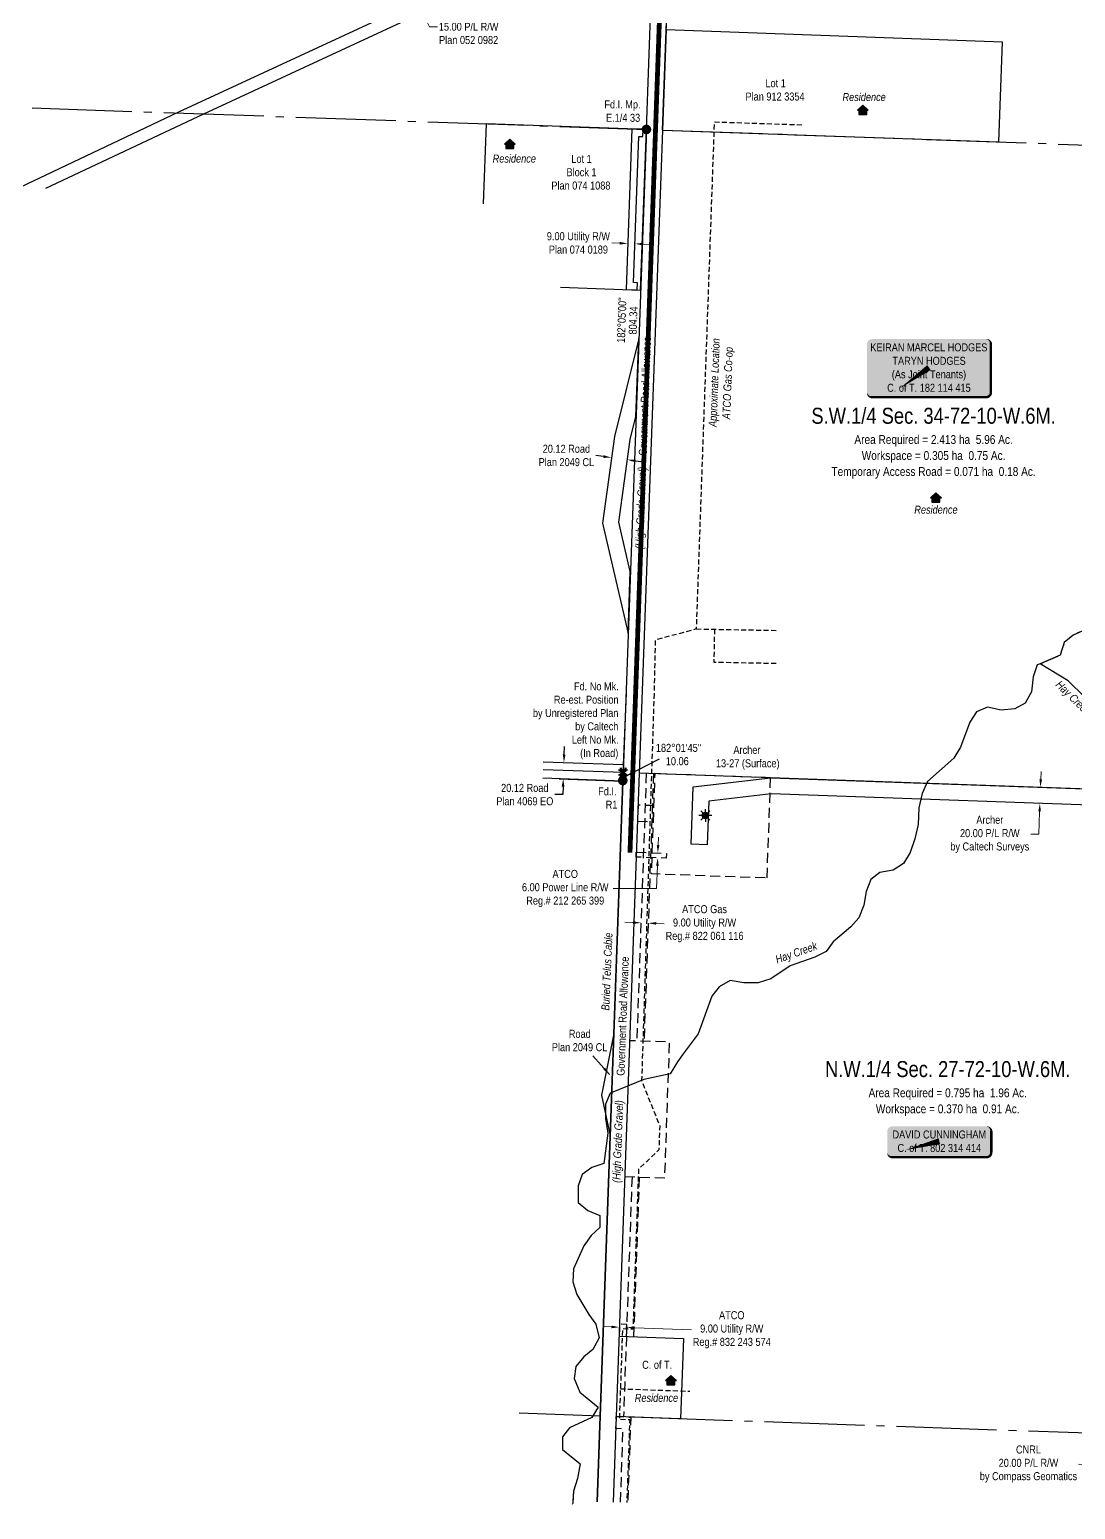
# Model space of a CAD drawing. Extents: x 338216 to 346362, y 6125251 to 6136161.
# Drawn here: x 342868 to 344175, y 6126944 to 6128793 of the extents above; entities that cross this region are included whole.
import ezdxf
from ezdxf.enums import TextEntityAlignment as Align

# ---------------------------------------------------------------- set-up
doc = ezdxf.new("R2010")
doc.units = 0
doc.header["$LTSCALE"] = 5
doc.header["$PDSIZE"] = 0.5
for name, pattern in [('foc-ACCESSROAD', [3.75, 2.5, -1.25]), ('foc-FLOWLINE', [3.75, 2.5, -1.25]), ('foc-QUARTERLINE', [33, 25, -3, 2, -3]), ('foc-TOPO-ephemeral', [6.25, 3.125, -0.625, 0.625, -0.625, 0.625, -0.625]), ('UG_PIPE', [1.875, 1.25, -0.625])]:
    doc.linetypes.add(name, pattern=pattern)
doc.layers.get('Defpoints').update_dxf_attribs({"color": 9})
for name, color, linetype in [('AS-OWNER', 7, 'Continuous'), ('AS-PIPE-UG', 44, 'UG_PIPE'), ('AS-PIPE-UG-T', 44, 'Continuous'), ('AS-POWER', 104, 'foc-POWER'), ('AS-RESIDENCE', 14, 'Continuous'), ('AS-ROADS', 254, 'Continuous'), ('AS-TELUS', 224, 'foc-TEL'), ('C-SYMBOL', 7, 'Continuous'), ('F-AR', 190, 'foc-ACCESSROAD'), ('F-EZE', 190, 'foc-FLOWLINE'), ('F-RW', 190, 'Continuous'), ('F-WS', 190, 'foc-ACCESSROAD'), ('F-WS-S', 190, 'Continuous'), ('L-AREAREQUIRED', 7, 'Continuous'), ('L-AREAWORK', 5, 'Continuous'), ('L-BD', 7, 'Continuous'), ('L-MON', 1, 'Continuous'), ('L-QSEC', 8, 'foc-QUARTERLINE'), ('L-ROAD-T', 7, 'Continuous'), ('L-SEC', 7, 'Continuous'), ('L-TITLEDB', 4, 'Continuous'), ('L-TITLEDB-T', 4, 'Continuous'), ('L-TITLEDB-TXT', 4, 'Continuous'), ('T-CREEK', 160, 'Continuous'), ('T-DRAW', 143, 'foc-TOPO-ephemeral'), ('T-WATER-T', 170, 'Continuous')]:
    doc.layers.add(name, color=color, linetype=linetype)
for name, color, linetype, lineweight in [('C-RW-T', 13, 'Continuous', 9), ('F-EZE-T', 190, 'Continuous', 9), ('F-RW-T', 190, 'Continuous', 9), ('T-TEXT', 48, 'Continuous', 18)]:
    doc.layers.add(name, color=color, linetype=linetype, lineweight=lineweight)
doc.styles.add('100L', font='ARIALN.TTF', dxfattribs={"height": 11})
doc.styles.add('175L', font='ARIALN.TTF', dxfattribs={"height": 20})
doc.styles.add('80', font='ARIALN.TTF', dxfattribs={"height": 10})
doc.styles.add('80CG', font='ARIALN.TTF', dxfattribs={"height": 10})
doc.styles.add('80L', font='ARIALN.TTF', dxfattribs={"height": 10})
doc.styles.add('80LS', font='ARIALNI.TTF', dxfattribs={"height": 10})
doc.styles.add('foc-LtypeFont', font='ARIALN.TTF', dxfattribs={"height": 7.35})
doc.linetypes.add('foc-POWER', pattern='A,6,-1,["P",foc-LtypeFont,S=0.2,R=0,X=-0.625,Y=-0.75],-1.24,4', length=12.24)
doc.linetypes.add('foc-TEL', pattern='A,2,-1,["T",foc-LtypeFont,S=0.2,R=0,X=-0.425,Y=-0.75],-1.24,8', length=12.24)
doc.linetypes.add('foc-TEL-NOLINE', pattern='A,0,-2,["T",foc-LtypeFont,S=0.2,R=0,X=-0.425,Y=-0.75],-10.24', length=12.24)
doc.linetypes.add('foc-TOPO-flowdirection-NOLINE', pattern='A,0,[">",foc-LtypeFont,S=0.3,R=0,X=0,Y=-0.945],-20,[">",foc-LtypeFont,S=0.3,R=0,X=0,Y=-0.945],0', length=20)
doc.dimstyles.new('Compass 5 000', dxfattribs={"dimscale": 5, "dimtxt": 9, "dimasz": 2, "dimexe": 0.2, "dimexo": 0.0625, "dimgap": 0.5, "dimtad": 0, "dimtih": 1, "dimtoh": 1, "dimzin": 0, "dimdsep": 46, "dimtxsty": '80CG', "dimcen": 0.1, "dimse1": 1, "dimse2": 1, "dimclrd": 256, "dimclrt": 256, "dimaunit": 1, "dimadec": 4, "dimazin": 0, "dimtfac": 0.06, "dimtofl": 0, "dimtmove": 0, "dimatfit": 1, "dimfxl": 0.2, "dimtolj": 1, "dimtzin": 0, "dimlwd": -1, "dimarcsym": 0})

# ---------------------------------------------------------------- blocks, each defined once
blk = doc.blocks.new('fdia')
at = {"color": 255, "const_width": 1}
blk.add_lwpolyline([(-0.5, 0, 1), (0.5, 0, 1)], format="xyb", close=True, dxfattribs=at)
blk = doc.blocks.new('Fdiaa')
blk.add_blockref('fdia', (0, 0))
blk = doc.blocks.new('fdib')
at = {"color": 1, "const_width": 1.6}
blk.add_lwpolyline([(-0.4, 0, 1), (0.4, 0, 1)], format="xyb", close=True, dxfattribs=at)
at = {"color": 1}
blk.add_circle((0, 0), 0.8, dxfattribs=at)
blk = doc.blocks.new('Fdibb')
blk.add_blockref('fdib', (0, 0))
blk = doc.blocks.new('fdicc')
for name in ['Fdibb', 'Fdiaa']:
    blk.add_blockref(name, (0, 0))
blk = doc.blocks.new('FDI')
blk.add_blockref('fdicc', (0, 0))
blk = doc.blocks.new('*D70')
at = {"layer": 'Defpoints', "color": 0, "transparency": 16777216}
for p in [(343369.7, 6128836.4), (343358.8, 6128814.8), (343376, 6128822.8)]:
    blk.add_point(p, dxfattribs=at)
at = {"layer": 'F-RW-T', "transparency": 16777216}
for p, q in [((343348.2, 6128837.5), (343344, 6128846.5)), ((343363, 6128805.7), (343367.2, 6128796.7)), ((343367.2, 6128796.7), (343377.2, 6128796.7))]:
    blk.add_line(p, q, dxfattribs=at)
for points in [[(343349.7, 6128838.2), (343346.7, 6128836.8), (343352.4, 6128828.4)], [(343364.5, 6128806.4), (343361.5, 6128805), (343358.8, 6128814.8)]]:
    blk.add_solid(points, dxfattribs=at)
at = {"layer": 'F-RW-T', "transparency": 16777216, "insert": (343416.3, 6128796.7), "char_height": 10, "attachment_point": 5, "style": '80CG'}
blk.add_mtext('\\A1;Archer\\P15.00 P/L R/W\\PPlan 052 0982', dxfattribs=at)
blk = doc.blocks.new('TEMP')
h = blk.add_hatch(color=255)
h.dxf.hatch_style = 1
h.paths.add_polyline_path([(0, 0.25), (-0.67, 1.15), (-0.67, 0.67), (-1.15, 0.67), (-0.25, 0), (-1.15, -0.67), (-0.67, -0.67), (-0.67, -1.15), (0, -0.25), (0.67, -1.15), (0.67, -0.67), (1.15, -0.67), (0.25, 0), (1.15, 0.67), (0.67, 0.67), (0.67, 1.15)])
h.paths.add_polyline_path([(0.57, 0.85), (0.57, 0.57), (0.85, 0.57), (0.08, 0), (0.85, -0.57), (0.57, -0.57), (0.57, -0.85), (0, -0.08), (-0.57, -0.85), (-0.57, -0.57), (-0.85, -0.57), (-0.08, 0), (-0.85, 0.57), (-0.57, 0.57), (-0.57, 0.85), (0, 0.08)], flags=16)
h = blk.add_hatch(color=1)
h.dxf.hatch_style = 1
h.paths.add_polyline_path([(0, 0.08), (-0.57, 0.85), (-0.57, 0.57), (-0.85, 0.57), (-0.08, 0), (-0.85, -0.57), (-0.57, -0.57), (-0.57, -0.85), (0, -0.08), (0.57, -0.85), (0.57, -0.57), (0.85, -0.57), (0.08, 0), (0.85, 0.57), (0.57, 0.57), (0.57, 0.85)])
at = {"color": 1}
for p, q in [((-0.08, 0), (0.08, 0)), ((0, 0.08), (0, -0.08))]:
    blk.add_line(p, q, dxfattribs=at)
at = {"color": 255, "flags": 128}
blk.add_lwpolyline([(-0.25, 0), (-1.15, 0.67), (-0.67, 0.67), (-0.67, 1.15), (0, 0.25), (0.67, 1.15), (0.67, 0.67), (1.15, 0.67), (0.25, 0), (1.15, -0.67), (0.67, -0.67), (0.67, -1.15), (0, -0.25), (-0.67, -1.15), (-0.67, -0.67), (-1.15, -0.67)], close=True, dxfattribs=at)
at = {"color": 1, "flags": 128}
blk.add_lwpolyline([(-0.08, 0), (-0.85, 0.57), (-0.57, 0.57), (-0.57, 0.85), (0, 0.08), (0.57, 0.85), (0.57, 0.57), (0.85, 0.57), (0.08, 0), (0.85, -0.57), (0.57, -0.57), (0.57, -0.85), (0, -0.08), (-0.57, -0.85), (-0.57, -0.57), (-0.85, -0.57)], close=True, dxfattribs=at)
blk = doc.blocks.new('*D125')
at = {"layer": 'Defpoints', "color": 0, "transparency": 16777216}
for p in [(343562.6, 6127876.2), (343534.6, 6127857.1), (343561.9, 6127856.1)]:
    blk.add_point(p, dxfattribs=at)
at = {"layer": 'L-TITLEDB-T', "transparency": 16777216}
for p, q in [((343535.7, 6127887.2), (343536.1, 6127897.2)), ((343533.9, 6127837.1), (343523.9, 6127837.1)), ((343534.3, 6127847.1), (343533.9, 6127837.1))]:
    blk.add_line(p, q, dxfattribs=at)
for points in [[(343534, 6127887.3), (343537.4, 6127887.1), (343535.4, 6127877.2)], [(343532.6, 6127847.2), (343536, 6127847), (343534.6, 6127857.1)]]:
    blk.add_solid(points, dxfattribs=at)
at = {"layer": 'L-TITLEDB-T', "transparency": 16777216, "insert": (343486.5, 6127837.1), "char_height": 10, "attachment_point": 5, "style": '80CG'}
blk.add_mtext('\\A1;20.12 Road\\PPlan 4069 EO', dxfattribs=at)
blk = doc.blocks.new('*D144')
at = {"layer": 'Defpoints', "color": 0, "transparency": 16777216}
for p in [(343614.8, 6128255.5), (343592.9, 6128243.4), (343612.8, 6128240.7)]:
    blk.add_point(p, dxfattribs=at)
at = {"layer": 'L-TITLEDB-T', "transparency": 16777216}
for p, q in [((343585, 6128259.5), (343575.1, 6128260.9)), ((343624.7, 6128254.1), (343634.7, 6128252.8))]:
    blk.add_line(p, q, dxfattribs=at)
for points in [[(343585.2, 6128261.2), (343584.8, 6128257.9), (343594.9, 6128258.2)], [(343625, 6128255.8), (343624.5, 6128252.5), (343614.8, 6128255.5)]]:
    blk.add_solid(points, dxfattribs=at)
at = {"layer": 'L-TITLEDB-T', "transparency": 16777216, "insert": (343538.5, 6128260.9), "char_height": 10, "attachment_point": 5, "style": '80CG'}
blk.add_mtext('\\A1;20.12 Road\\PPlan 2049 CL', dxfattribs=at)
blk = doc.blocks.new('*U146')
h = blk.add_hatch(color=59)
edge = h.paths.add_edge_path()
edge.add_line((-71.5, -37), (71.5, -37))
edge.add_arc((71.5, -31), 6, 270, 360)
edge.add_line((77.5, -31), (77.5, 29.5))
edge.add_arc((71.5, 29.5), 6, 0, 90)
edge.add_line((71.5, 35.5), (-71.5, 35.5))
edge.add_arc((-71.5, 29.5), 6, 90, 180)
edge.add_line((-77.5, 29.5), (-77.5, -31))
edge.add_arc((-71.5, -31), 6, 180, 270)
at = {"color": 1, "flags": 128}
blk.add_lwpolyline([(-71.5, -37, 3, 3, 0), (71.5, -37, 3, 3, 0.414214), (77.5, -31, 3, 3, 0), (77.5, 29.5, 3, 0, 0.414214), (71.5, 35.5, 0, 0, 0), (-71.5, 35.5, 0, 0, 0.414214), (-77.5, 29.5, 0, 0, 0), (-77.5, -31, 0, 3, 0.414214)], format="xyseb", close=True, dxfattribs=at)
blk.add_lwpolyline([(-36.9, -26.4, 0, 7.5, 0), (0, 0, 0, 0, 0)], format="xyseb", dxfattribs=at)
at = {"color": 1, "style": '80'}
blk.add_attdef('ENTER_TEXT_001', (-36, -5), '', height=10, dxfattribs=at)
blk = doc.blocks.new('GAS')
h = blk.add_hatch(color=255)
h.dxf.hatch_style = 1
edge = h.paths.add_edge_path()
edge.add_arc((0, 0), 0.9, 0, 360)
for p, q in [((-0.81, 0), (-1.62, 0)), ((-0.57, 0.57), (-1.14, 1.14)), ((0, 0.81), (0, 1.62)), ((0.57, 0.57), (1.14, 1.14)), ((1.62, 0), (0.81, 0)), ((-0.57, -0.57), (-1.14, -1.14)), ((0, -0.81), (0, -1.62)), ((1.14, -1.14), (0.57, -0.57))]:
    blk.add_line(p, q)
blk.add_circle((0, 0), 0.8)
blk = doc.blocks.new('*D153')
at = {"layer": 'Defpoints', "color": 0, "transparency": 16777216}
for p in [(343615.1, 6128523.5), (343624, 6128523.2), (343624.1, 6128525.4)]:
    blk.add_point(p, dxfattribs=at)
at = {"layer": 'F-RW-T', "transparency": 16777216}
for p, q in [((343605.1, 6128526.1), (343595.1, 6128526.5)), ((343634.1, 6128525.1), (343644.1, 6128524.7))]:
    blk.add_line(p, q, dxfattribs=at)
for points in [[(343605.2, 6128527.8), (343605.1, 6128524.5), (343615.1, 6128525.8)], [(343634.2, 6128526.7), (343634.1, 6128523.4), (343624.1, 6128525.4)]]:
    blk.add_solid(points, dxfattribs=at)
at = {"layer": 'F-RW-T', "transparency": 16777216, "insert": (343553.5, 6128526.5), "char_height": 10, "attachment_point": 5, "style": '80CG'}
blk.add_mtext('\\A1;9.00 Utility R/W\\PPlan 074 0189', dxfattribs=at)
blk = doc.blocks.new('res_occ')
for points in [[(0.1, 0.89), (-1.26, -0.37), (1.46, -0.37)], [(-0.9, -1.43), (1.1, -1.43), (1.1, -0.37), (-0.9, -0.37)]]:
    blk.add_hatch(color=14).paths.add_polyline_path(points)
at = {"color": 14}
for points in [[(0.1, 0.89), (-1.26, -0.37), (1.46, -0.37)], [(-0.9, -1.43), (1.1, -1.43), (1.1, -0.37), (-0.9, -0.37)]]:
    blk.add_lwpolyline(points, close=True, dxfattribs=at)
blk = doc.blocks.new('*U259')
h = blk.add_hatch(color=59)
edge = h.paths.add_edge_path()
edge.add_line((-59, -20), (59, -20))
edge.add_arc((59, -14), 6, 270, 360)
edge.add_line((65, -14), (65, 12.5))
edge.add_arc((59, 12.5), 6, 0, 90)
edge.add_line((59, 18.5), (-59, 18.5))
edge.add_arc((-59, 12.5), 6, 90, 180)
edge.add_line((-65, 12.5), (-65, -14))
edge.add_arc((-59, -14), 6, 180, 270)
at = {"color": 1, "flags": 128}
blk.add_lwpolyline([(-59, -20, 3, 3, 0), (59, -20, 3, 3, 0.414214), (65, -14, 3, 3, 0), (65, 12.5, 3, 0, 0.414214), (59, 18.5, 0, 0, 0), (-59, 18.5, 0, 0, 0.414214), (-65, 12.5, 0, 0, 0), (-65, -14, 0, 3, 0.414214)], format="xyseb", close=True, dxfattribs=at)
blk.add_lwpolyline([(-42.7, -11.1, 0, 7.5, 0), (0, 0, 0, 0, 0)], format="xyseb", dxfattribs=at)
at = {"color": 1, "style": '80'}
blk.add_attdef('ENTER_TEXT_001', (-36, -5), '', height=10, dxfattribs=at)
blk = doc.blocks.new('*D260')
at = {"layer": 'Defpoints', "color": 0, "transparency": 16777216}
for p in [(343635.4, 6127779.4), (343644.4, 6127779.1), (343640.7, 6127676.5)]:
    blk.add_point(p, dxfattribs=at)
at = {"layer": 'F-EZE-T', "transparency": 16777216}
for p, q in [((343621.7, 6127677.2), (343611.7, 6127677.6)), ((343650.7, 6127676.2), (343660.7, 6127675.8))]:
    blk.add_line(p, q, dxfattribs=at)
for points in [[(343621.8, 6127678.9), (343621.7, 6127675.5), (343631.7, 6127676.9)], [(343650.8, 6127677.8), (343650.6, 6127674.5), (343640.7, 6127676.5)]]:
    blk.add_solid(points, dxfattribs=at)
at = {"layer": 'F-EZE-T', "transparency": 16777216, "insert": (343711.2, 6127675.8), "char_height": 10, "attachment_point": 5, "style": '80CG'}
blk.add_mtext('\\A1;ATCO Gas\\P9.00 Utility R/W\\PReg.# 822 061 116', dxfattribs=at)
blk = doc.blocks.new('*D261')
at = {"layer": 'Defpoints', "color": 0, "transparency": 16777216}
for p in [(343613.9, 6127171.3), (343600.8, 6127056.4), (343609.8, 6127056.1)]:
    blk.add_point(p, dxfattribs=at)
at = {"layer": 'F-EZE-T', "transparency": 16777216}
for p, q in [((343594.9, 6127171.9), (343584.9, 6127172.3)), ((343623.9, 6127170.9), (343694.7, 6127168.4))]:
    blk.add_line(p, q, dxfattribs=at)
for points in [[(343594.9, 6127173.6), (343594.8, 6127170.3), (343604.9, 6127171.6)], [(343623.9, 6127172.6), (343623.8, 6127169.3), (343613.9, 6127171.3)]]:
    blk.add_solid(points, dxfattribs=at)
at = {"layer": 'F-EZE-T', "transparency": 16777216, "insert": (343745.2, 6127168.4), "char_height": 10, "attachment_point": 5, "style": '80CG'}
blk.add_mtext('\\A1;ATCO\\P9.00 Utility R/W\\PReg.# 832 243 574', dxfattribs=at)
blk = doc.blocks.new('*D262')
at = {"layer": 'C-RW-T', "transparency": 16777216}
for p, q in [((344188.7, 6127000.1), (344178.7, 6127000.6)), ((344228.6, 6126998.4), (344238.6, 6126998))]:
    blk.add_line(p, q, dxfattribs=at)
for points in [[(344188.7, 6127001.8), (344188.6, 6126998.5), (344198.7, 6126999.7)], [(344228.7, 6127000.1), (344228.6, 6126996.8), (344218.6, 6126998.9)]]:
    blk.add_solid(points, dxfattribs=at)
at = {"layer": 'Defpoints', "color": 0, "transparency": 16777216}
for p in [(344199.1, 6127011.3), (344218.6, 6126998.9), (344219.1, 6127010.5)]:
    blk.add_point(p, dxfattribs=at)
at = {"layer": 'C-RW-T', "transparency": 16777216, "insert": (344116, 6127000.6), "char_height": 10, "attachment_point": 5, "style": '80CG'}
blk.add_mtext('\\A1;CNRL\\P20.00 P/L R/W\\Pby Compass Geomatics', dxfattribs=at)
blk = doc.blocks.new('*D271')
at = {"layer": 'Defpoints', "color": 0, "transparency": 16777216}
for p in [(344085.2, 6127847.8), (344131, 6127846.2), (344084.5, 6127827.9)]:
    blk.add_point(p, dxfattribs=at)
at = {"layer": 'F-RW-T', "transparency": 16777216}
for p, q in [((344131.4, 6127856.2), (344131.7, 6127866.2)), ((344130, 6127816.2), (344128.9, 6127787.5)), ((344128.9, 6127787.5), (344118.9, 6127787.5))]:
    blk.add_line(p, q, dxfattribs=at)
for points in [[(344129.7, 6127856.3), (344133, 6127856.1), (344131, 6127846.2)], [(344128.3, 6127816.3), (344131.6, 6127816.2), (344130.3, 6127826.2)]]:
    blk.add_solid(points, dxfattribs=at)
at = {"layer": 'F-RW-T', "transparency": 16777216, "insert": (344067.7, 6127787.5), "char_height": 10, "attachment_point": 5, "style": '80CG'}
blk.add_mtext('\\A1;Archer\\P20.00 P/L R/W\\Pby Caltech Surveys', dxfattribs=at)

msp = doc.modelspace()

# ---------------------------------------------------------------- linework, layer by layer
at = {"layer": 'AS-PIPE-UG'}
msp.add_line((343605.982, 6127094.639), (343692.692, 6127091.521), dxfattribs=at)
at = {"layer": 'AS-PIPE-UG', "flags": 128}
for points in [[(343832.838, 6128673.736), (343723.281, 6128677.411), (343700.701, 6128044.128), (343649.611, 6128030.142), (343648.064, 6127963.203)], [(343700.701, 6128044.128), (343802.068, 6128042.298)], [(343723.51, 6128043.716), (343722.87, 6128002.721), (343801.422, 6128001.216)]]:
    msp.add_lwpolyline(points, dxfattribs=at)
at = {"layer": 'AS-POWER', "flags": 128}
msp.add_lwpolyline([(343658.636, 6128667.593), (343688.273, 6129472.644)], dxfattribs=at)
at = {"layer": 'AS-ROADS', "flags": 128}
msp.add_lwpolyline([(343617.97, 6127764.62, 5.999, 5.999, 0), (343672.742, 6129313.585, 5.999, 5.999, 0), (343679.418, 6129482.814, 0, 0, 0)], format="xyseb", dxfattribs=at)
at = {"layer": 'F-AR', "flags": 128}
msp.add_lwpolyline([(343627.438, 6127804.034), (343646.796, 6127803.349), (343647.504, 6127823.332), (343628.093, 6127824.019)], close=True, dxfattribs=at)
at = {"layer": 'F-EZE'}
msp.add_line((343613.464, 6127159.982), (343609.903, 6127059.489), dxfattribs=at)
at = {"layer": 'F-EZE', "flags": 128}
for points in [[(343638.364, 6127863.807), (343626.472, 6127529.213)], [(343647.356, 6127863.487), (343635.464, 6127528.893)], [(343611.542, 6127359.825), (343661.498, 6127358.056), (343667.513, 6127527.824), (343617.493, 6127529.596)], [(343620.521, 6127359.442), (343613.412, 6127159.984)], [(343629.513, 6127359.121), (343622.404, 6127159.665)], [(343606.136, 6126952.802), (343609.383, 6127044.478), (343600.391, 6127044.796), (343600.914, 6127059.815), (343618.907, 6127059.153), (343615.131, 6126952.573)], [(343609.83, 6127059.491), (343609.83, 6127059.491)], [(343618.822, 6127059.172), (343618.822, 6127059.17)]]:
    msp.add_lwpolyline(points, dxfattribs=at)
for points in [[(343625.899, 6127765.06), (343663.467, 6127763.729), (343663.254, 6127757.734), (343625.686, 6127759.065)], [(343604.452, 6127160.307), (343613.464, 6127159.989), (343613.995, 6127174.977), (343604.98, 6127175.294)]]:
    msp.add_lwpolyline(points, close=True, dxfattribs=at)
at = {"layer": 'F-EZE-T'}
for p, q in [((343653.127, 6127774.1), (343653.481, 6127784.091)), ((343652.207, 6127748.122), (343651.205, 6127719.848)), ((343651.205, 6127719.848), (343596.806, 6127719.848))]:
    msp.add_line(p, q, dxfattribs=at)
for points in [[(343651.462, 6127774.159), (343654.793, 6127774.041), (343652.773, 6127764.108)], [(343650.542, 6127748.181), (343653.872, 6127748.063), (343652.561, 6127758.113)]]:
    msp.add_solid(points, dxfattribs=at)
at = {"layer": 'F-RW', "flags": 128}
msp.add_lwpolyline([(342887.942, 6128594.827), (343085.303, 6128687.875), (343605.68, 6128929.429), (343648.092, 6128927.874), (343648.643, 6128942.858), (343602.638, 6128944.544), (343053.892, 6128689.824), (342855.219, 6128595.983)], dxfattribs=at)
for points in [[(343625.708, 6128568.736), (343629.027, 6128659.664), (343634.03, 6128659.488), (343634.346, 6128668.48), (343620.362, 6128668.972), (343613.038, 6128468.254), (343627.02, 6128467.744), (343627.348, 6128476.733), (343622.355, 6128476.916)], [(343694.408, 6127775.286), (343697.059, 6127847.012), (343793.797, 6127858.164), (344294.063, 6127840.437), (344414.734, 6127739.181), (344413.324, 6127699.115), (344400.143, 6127324.548), (344292.581, 6127224.325), (344286.185, 6127042.932), (344285.188, 6127014.667), (344306.781, 6127005.93), (344299.281, 6126987.394), (344264.712, 6127001.382), (344266.202, 6127043.637), (344272.89, 6127233.307), (344380.451, 6127333.53), (344393.341, 6127699.818), (344394.408, 6127730.135), (344286.48, 6127820.698), (343794.593, 6127838.128), (343716.407, 6127829.114), (343714.39, 6127774.548)]]:
    msp.add_lwpolyline(points, close=True, dxfattribs=at)
at = {"layer": 'F-WS', "flags": 128}
msp.add_lwpolyline([(343789.372, 6127733.267), (343793.797, 6127858.161), (343648.92, 6127863.298), (343646.796, 6127803.349), (343644.495, 6127738.403)], close=True, dxfattribs=at)
at = {"layer": 'L-QSEC'}
for p, q in [((342870.597, 6128695.342), (343638.537, 6128668.333)), ((343580.811, 6127060.52), (343479.585, 6127064.087)), ((344405.842, 6127031.448), (343600.911, 6127059.811))]:
    msp.add_line(p, q, dxfattribs=at)
at = {"layer": 'L-QSEC', "flags": 128}
msp.add_lwpolyline([(343658.637, 6128667.622), (344463.057, 6128639.186)], dxfattribs=at)
at = {"layer": 'L-SEC'}
for p, q in [((343638.537, 6128668.333), (343668.174, 6129473.384)), ((343658.636, 6128667.593), (343688.273, 6129472.644)), ((343638.537, 6128668.333), (343609.304, 6127864.701)), ((343658.636, 6128667.602), (343629.404, 6127863.989)), ((343634.907, 6128568.421), (343638.537, 6128668.333)), ((343609.304, 6127864.701), (343509.297, 6127868.245)), ((343609.304, 6127864.701), (343580.811, 6127060.52)), ((343629.404, 6127863.989), (343600.911, 6127059.808)), ((344434.126, 6127835.474), (343629.404, 6127863.989)), ((343580.811, 6127060.52), (343577.02, 6126953.545)), ((343600.911, 6127059.808), (343597.128, 6126953.032))]:
    msp.add_line(p, q, dxfattribs=at)
at = {"layer": 'L-TITLEDB', "flags": 128}
for points in [[(344078.995, 6128652.762), (344083.535, 6128777.385), (343663.243, 6128792.73), (343658.637, 6128667.622)], [(343618.379, 6128115.915), (343604.222, 6128177.468), (343618.306, 6128280.996), (343625.45, 6128309.682), (343629.008, 6128407.197), (343598.529, 6128284.713), (343583.804, 6128176.537), (343615.555, 6128038.526)]]:
    msp.add_lwpolyline(points, close=True, dxfattribs=at)
for points in [[(343531.3, 6128471.237), (343631.212, 6128467.591), (343638.537, 6128668.333), (343438.315, 6128675.375), (343434.67, 6128575.499)], [(343508.936, 6127858.01), (343608.851, 6127854.48)], [(343597.755, 6127538.742), (343582.341, 6127461.748), (343593.226, 6127410.917)], [(343604.466, 6127160.302), (343684.862, 6127157.449), (343681.305, 6127056.956), (343600.911, 6127059.808)]]:
    msp.add_lwpolyline(points, dxfattribs=at)
at = {"layer": 'T-CREEK', "linetype": 'foc-TOPO-flowdirection-NOLINE', "flags": 128}
msp.add_lwpolyline([(345233.446, 6127708.746), (345196.491, 6127711.742), (345075.638, 6127711.74), (345060.656, 6127709.743), (345040.68, 6127717.733), (345029.694, 6127726.722), (345013.132, 6127749.517), (345004.332, 6127756.585), (344988.243, 6127767.89), (344976.352, 6127774.078), (344958.221, 6127782.522), (344945.303, 6127784.946), (344926.689, 6127790.922), (344920.221, 6127792.312), (344894.515, 6127792.23), (344855.2, 6127787.828), (344834.219, 6127790.421), (344785.717, 6127798.274), (344764.018, 6127808.618), (344745.041, 6127810.616), (344711.082, 6127805.62), (344687.112, 6127787.643), (344680.12, 6127774.658), (344668.135, 6127766.668), (344653.153, 6127761.674), (344649.158, 6127745.693), (344639.17, 6127734.707), (344598.22, 6127736.704), (344579.243, 6127739.7), (344564.262, 6127745.693), (344533.299, 6127753.682), (344521.314, 6127745.692), (344504.335, 6127749.687), (344494.347, 6127760.674), (344479.365, 6127766.665), (344449.402, 6127757.676), (344437.416, 6127766.665), (344409.451, 6127780.647), (344402.63, 6127784.612), (344401.257, 6127791.624), (344395.607, 6127795.263), (344389.909, 6127803.309), (344392.038, 6127809.801), (344396.079, 6127818.496), (344395.603, 6127825.694), (344388.921, 6127832.543), (344379.211, 6127829.569), (344366.851, 6127823.729), (344360.331, 6127817.686), (344355.183, 6127816.067), (344345.963, 6127818.996), (344341.573, 6127824.685), (344350.523, 6127845.566), (344361.509, 6127855.555), (344362.508, 6127867.54), (344351.521, 6127877.528), (344338.537, 6127905.494), (344336.605, 6127906.683), (344325.563, 6127913.521), (344310.58, 6127918.524), (344299.577, 6127928.531), (344301.575, 6127947.5), (344297.579, 6127963.48), (344282.597, 6127970.473), (344263.619, 6127970.482), (344228.663, 6127976.474), (344216.678, 6127968.483), (344210.698, 6127953.487), (344198.713, 6127950.49), (344186.225, 6127959.48), (344165.751, 6127979.457), (344130.781, 6128000.444), (344126.786, 6127999.446), (344121.803, 6127984.452), (344119.806, 6127965.475), (344111.815, 6127951.491), (344098.832, 6127944.499), (344081.85, 6127942.501), (344064.87, 6127946.453), (344050.887, 6127940.467), (344042.897, 6127927.488), (344030.912, 6127896.557), (344022.922, 6127882.573), (343989.962, 6127853.608), (343982.968, 6127838.627), (343978.972, 6127820.649), (343977.973, 6127799.673), (343973.978, 6127781.695), (343967.985, 6127764.716), (343960.042, 6127750.876), (343947.053, 6127742.884), (343930.066, 6127739.888), (343919.076, 6127730.898), (343913.081, 6127715.912), (343910.084, 6127698.93), (343904.089, 6127682.947), (343894.097, 6127671.956), (343872.117, 6127652.976), (343863.124, 6127640.99), (343849.136, 6127633.998), (343818.162, 6127623.012), (343794.181, 6127607.03), (343778.195, 6127602.035), (343760.211, 6127602.036), (343743.225, 6127605.034), (343729.238, 6127597.043), (343720.245, 6127585.055), (343703.262, 6127538.101), (343684.278, 6127513.125), (343677.285, 6127503.309), (343668.293, 6127488.151), (343635.371, 6127481.141), (343596.616, 6127465.227), (343593.413, 6127464.159), (343587.419, 6127450.172), (343587.364, 6127432.207), (343590.361, 6127414.225), (343585.365, 6127376.263), (343570.379, 6127371.268), (343558.388, 6127362.278), (343553.393, 6127348.292), (343553.393, 6127327.312), (343565.384, 6127317.319), (343580.37, 6127311.326), (343580.371, 6127296.342), (343569.382, 6127286.354), (343560.39, 6127273.369), (343547.403, 6127244.401), (343546.405, 6127228.419), (343551.403, 6127212.437), (343566.39, 6127187.463), (343575.383, 6127175.476), (343579.381, 6127158.496), (343571.389, 6127143.511), (343560.398, 6127134.521), (343550.408, 6127122.536), (343548.411, 6127107.553), (343555.406, 6127090.571), (343578.387, 6127071.59), (343570.395, 6127058.606), (343542.421, 6127045.622), (343533.429, 6127034.635), (343533.429, 6127018.652), (343555.537, 6127000.652), (343552.542, 6126982.671), (343547.549, 6126966.691), (343546.551, 6126951.707), (343545.749, 6126950.102)], dxfattribs=at)
at = {"layer": 'T-CREEK', "flags": 128}
msp.add_lwpolyline([(344186.225, 6127959.48), (344165.751, 6127979.457), (344130.781, 6128000.444), (344126.786, 6127999.446), (344121.803, 6127984.452), (344119.806, 6127965.475), (344111.815, 6127951.491), (344098.832, 6127944.499), (344081.85, 6127942.501), (344064.87, 6127946.453), (344050.887, 6127940.467), (344042.897, 6127927.488), (344030.912, 6127896.557), (344022.922, 6127882.573), (343989.962, 6127853.608), (343982.968, 6127838.627), (343978.972, 6127820.649), (343977.973, 6127799.673), (343973.978, 6127781.695), (343967.985, 6127764.716), (343960.042, 6127750.876), (343947.053, 6127742.884), (343930.066, 6127739.888), (343919.076, 6127730.898), (343913.081, 6127715.912), (343910.084, 6127698.93), (343904.089, 6127682.947), (343894.097, 6127671.956), (343872.117, 6127652.976), (343863.124, 6127640.99), (343849.136, 6127633.998), (343818.162, 6127623.012), (343794.181, 6127607.03), (343778.195, 6127602.035), (343760.211, 6127602.036), (343743.225, 6127605.034), (343729.238, 6127597.043), (343720.245, 6127585.055), (343703.262, 6127538.101), (343684.278, 6127513.125), (343677.285, 6127503.309), (343668.293, 6127488.151), (343635.371, 6127481.141), (343596.616, 6127465.227), (343593.413, 6127464.159), (343587.419, 6127450.172), (343587.364, 6127432.207), (343590.361, 6127414.225), (343585.365, 6127376.263), (343570.379, 6127371.268), (343558.388, 6127362.278), (343553.393, 6127348.292), (343553.393, 6127327.312), (343565.384, 6127317.319), (343580.37, 6127311.326), (343580.371, 6127296.342), (343569.382, 6127286.354), (343560.39, 6127273.369), (343547.403, 6127244.401), (343546.405, 6127228.419), (343551.403, 6127212.437), (343566.39, 6127187.463), (343575.383, 6127175.476), (343579.381, 6127158.496), (343571.389, 6127143.511), (343560.398, 6127134.521), (343550.408, 6127122.536), (343548.411, 6127107.553), (343555.406, 6127090.571), (343578.387, 6127071.59), (343570.395, 6127058.606), (343542.421, 6127045.622), (343533.429, 6127034.635), (343533.429, 6127018.652), (343555.537, 6127000.652), (343552.542, 6126982.671), (343547.549, 6126966.691), (343546.725, 6126954.317)], dxfattribs=at)
at = {"layer": 'T-DRAW', "flags": 128}
msp.add_lwpolyline([(344301.843, 6128642.982), (344306.494, 6128621.881), (344334.047, 6128575.231), (344334.197, 6128568.416), (344332.895, 6128559.212), (344329.412, 6128545.653), (344331.894, 6128497.198), (344332.57, 6128424.135), (344315.933, 6128359.921), (344312.364, 6128281.996), (344309.478, 6128189.046), (344314.668, 6128130.577), (344316.296, 6128100.912), (344298.438, 6128081.263), (344243.347, 6128057.287), (344204.479, 6128050.962), (344171.739, 6128036.33), (344160.752, 6128027.341), (344155.758, 6128011.361), (344130.789, 6128000.374)], dxfattribs=at)
at = {"layer": 'T-DRAW', "linetype": 'foc-TOPO-flowdirection-NOLINE', "flags": 128}
msp.add_lwpolyline([(344301.843, 6128642.982), (344306.494, 6128621.881), (344334.047, 6128575.231), (344334.197, 6128568.416), (344332.895, 6128559.212), (344329.412, 6128545.653), (344331.894, 6128497.198), (344332.57, 6128424.135), (344315.933, 6128359.921), (344312.364, 6128281.996), (344309.478, 6128189.046), (344314.668, 6128130.577), (344316.296, 6128100.912), (344298.438, 6128081.263), (344243.347, 6128057.287), (344204.479, 6128050.962), (344171.739, 6128036.33), (344160.752, 6128027.341), (344155.758, 6128011.361), (344130.789, 6128000.374)], dxfattribs=at)

# ---------------------------------------------------------------- block references
at = {"layer": 'AS-OWNER'}
ref = msp.add_blockref('*U146', (343991.664, 6128370.791), dxfattribs=dict(at, xscale=0.99978011, yscale=0.99978011, zscale=0.99978011))
ref.add_attrib('ENTER_TEXT_001', 'KEIRAN MARCEL HODGES', (343918.362, 6128391.046), dxfattribs={"layer": '0', "color": 1, "height": 9.9978, "style": '80'})
ref.add_attrib('ENTER_TEXT_002', 'TARYN HODGES', (343946.006, 6128374.206), dxfattribs={"layer": '0', "color": 1, "height": 9.9978, "style": '80'})
ref.add_attrib('ENTER_TEXT_003', '(As Joint Tenants)', (343945.194, 6128357.372), dxfattribs={"layer": '0', "color": 1, "height": 9.9978, "style": '80'})
ref.add_attrib('ENTER_TEXT_004', 'C. of T. 182 114 415', (343939.411, 6128340.532), dxfattribs={"layer": '0', "color": 1, "height": 9.9978, "style": '80'})
ref = msp.add_blockref('*U259', (344004.577, 6127403.984), dxfattribs=at)
ref.add_attrib('ENTER_TEXT_001', 'DAVID CUNNINGHAM', (343946.041, 6127407.402), dxfattribs={"layer": '0', "color": 1, "height": 10, "style": '80'})
ref.add_attrib('ENTER_TEXT_002', 'C. of T. 802 314 414', (343952.357, 6127390.558), dxfattribs={"layer": '0', "color": 1, "height": 10, "style": '80'})
at = {"layer": 'AS-RESIDENCE'}
for p, xscale, yscale, zscale in [((343908.513, 6128694.317), 4.998900549999934, 4.998900549999934, 4.998900549999934), ((343467.38, 6128651.746), 4.998900549999934, 4.998900549999934, 4.998900549999934), ((343999.914, 6128209.722), 4.998900549999938, 4.998900549999938, 4.998900549999938)]:
    msp.add_blockref('res_occ', p, dxfattribs=dict(at, xscale=xscale, yscale=yscale, zscale=zscale))
at = {"layer": 'AS-RESIDENCE', "xscale": 4.998900549999979, "yscale": 4.998900549999979, "zscale": 4.998900549999979, "rotation": 0.010144682652785}
msp.add_blockref('res_occ', (343668.721, 6127106.679), dxfattribs=at)
at = {"layer": 'F-WS-S', "xscale": 4.998900549999927, "yscale": 4.998900549999927, "zscale": 4.998900549999927}
msp.add_blockref('GAS', (343712.194, 6127811.035), dxfattribs=at)
at = {"layer": 'L-MON'}
for xscale, yscale, zscale in [(4.999999999999897, 4.999999999999897, 4.999999999999897), (4.999999999999908, 4.999999999999908, 4.999999999999908)]:
    msp.add_blockref('FDI', (343638.537, 6128668.333), dxfattribs=dict(at, xscale=xscale, yscale=yscale, zscale=zscale))

# ---------------------------------------------------------------- texts
at = {"layer": 'AS-PIPE-UG-T', "insert": (343716.071, 6128290.271), "char_height": 9.9978, "attachment_point": 1, "rotation": 87.957907, "style": '80L'}
msp.add_mtext_dynamic_manual_height_columns('\\pi6.5014;{\\fArial Narrow|b0|i1|c0|p34;Approximate Location\\P\\pi16.687;ATCO Gas Co-op}', width=123.51053, gutter_width=49.989, heights=[0], dxfattribs=at)
at = {"layer": 'AS-RESIDENCE', "char_height": 9.9978, "attachment_point": 1, "style": '80L'}
for insert in [(343883.573, 6128713.832), (343446.331, 6128636.916), (343973.358, 6128198.205)]:
    msp.add_mtext_dynamic_manual_height_columns('{\\fArial Narrow|b0|i1|c0|p34;Residence}', width=34.11404, gutter_width=49.989, heights=[0], dxfattribs=dict(at, insert=insert))
at = {"layer": 'AS-RESIDENCE', "insert": (343623.984, 6127088.299), "char_height": 9.99985, "attachment_point": 1, "rotation": 0.010145, "style": '80L'}
msp.add_mtext_dynamic_manual_height_columns('{\\fArial Narrow|b0|i1|c0|p34;Residence}', width=53.94038, gutter_width=50, heights=[0], dxfattribs=at)
at = {"layer": 'AS-TELUS', "insert": (343582.113, 6127567.596), "char_height": 9.9978, "attachment_point": 1, "rotation": 87.578416, "style": '80L'}
msp.add_mtext_dynamic_manual_height_columns('{\\fArial Narrow|b0|i1|c0|p34;Buried Telus Cable}', width=97.23506, gutter_width=50, heights=[0], dxfattribs=at)
at = {"layer": 'C-SYMBOL', "color": 3, "style": '175L'}
for s, p in [('S.W.1/4 Sec. 34-72-10-W.6M.', (343997.446, 6128294.548)), ('N.W.1/4 Sec. 27-72-10-W.6M.', (344015.137, 6127478.141))]:
    msp.add_text(s, height=19.9956, dxfattribs=at).set_placement(p, align=Align.BOTTOM_CENTER)
at = {"layer": 'F-EZE-T', "insert": (343537.053, 6127719.848), "char_height": 9.9978, "attachment_point": 5, "style": '80CG'}
msp.add_mtext('\\A1;ATCO\\P6.00 Power Line R/W\\PReg.# 212 265 399', dxfattribs=at)
at = {"layer": 'F-WS-S', "insert": (343724.708, 6127897.95), "char_height": 9.9978, "attachment_point": 1, "style": '80L'}
msp.add_mtext_dynamic_manual_height_columns('\\pi22.554;Archer\\P\\pi0.67245;13-27 (Surface)', width=78.99495, gutter_width=50, heights=[0], dxfattribs=at)
at = {"layer": 'L-AREAREQUIRED', "color": 5, "style": '100L'}
for s, p in [('Area Required = 2.413 ha  5.96 Ac.', (343997.446, 6128272.053)), ('Area Required = 0.795 ha  1.96 Ac.', (344015.137, 6127455.646))]:
    msp.add_text(s, height=10.99758, dxfattribs=at).set_placement(p, align=Align.BOTTOM_CENTER)
at = {"layer": 'L-AREAWORK', "color": 5, "style": '100L'}
for s, p in [('Workspace = 0.305 ha  0.75 Ac.', (343997.446, 6128252.058)), ('Temporary Access Road = 0.071 ha  0.18 Ac.', (343997.446, 6128232.062)), ('Workspace = 0.370 ha  0.91 Ac.', (344015.137, 6127435.65))]:
    msp.add_text(s, height=10.99758, dxfattribs=at).set_placement(p, align=Align.BOTTOM_CENTER)
at = {"layer": 'L-BD', "style": '80L'}
for s, p in [("182°05'00''", (343607.654, 6128430.112)), ('804.34', (343621.891, 6128429.595))]:
    msp.add_text(s, height=9.9978, rotation=87.9167, dxfattribs=at).set_placement(p, align=Align.MIDDLE)
at = {"layer": 'L-BD', "insert": (343677.106, 6127900.571), "char_height": 9.9978, "attachment_point": 2, "style": '80L'}
msp.add_mtext(" 182°01'45''\\P10.06", dxfattribs=at)
at = {"layer": 'L-MON', "insert": (343584.93, 6128704.601), "char_height": 9.9978, "attachment_point": 1, "style": '80L'}
msp.add_mtext_dynamic_manual_height_columns('\\pi1.0713;Fd.I. Mp.\\P\\pi3.1104;E.1/4 33', width=44.3292, gutter_width=50, heights=[0], dxfattribs=at)
at = {"layer": 'L-ROAD-T', "style": '80L'}
for height, rotation, p in [(9.9978, 87.891676, (343636.634, 6128335.164)), (9.99985, 87.935616, (343608.861, 6127560.232))]:
    msp.add_text('Government Road Allowance', height=height, rotation=rotation, dxfattribs=at).set_placement(p, align=Align.MIDDLE_CENTER)
at = {"layer": 'L-TITLEDB', "char_height": 9.9978, "attachment_point": 1, "style": '80L'}
for s, insert in [('\\pi25.437;Lot 1\\P\\pi0.48986;Plan 912 3354', (343761.865, 6128731.132)), ('\\pi25.437;Lot 1\\P\\pi19.408;Block 1\\P\\pi0.466;Plan 074 1088', (343519.229, 6128636.565))]:
    msp.add_mtext_dynamic_manual_height_columns(s, width=73.41264, gutter_width=49.989, heights=[0], dxfattribs=dict(at, insert=insert))
at = {"layer": 'L-TITLEDB-T', "insert": (343519.834, 6127543.183), "char_height": 9.9978, "attachment_point": 1, "style": '80L'}
msp.add_mtext_dynamic_manual_height_columns('\\pi21.717;Road\\P\\pi0.49746;Plan 2049 CL', width=69.09045, gutter_width=50, heights=[0], dxfattribs=at)
at = {"layer": 'L-TITLEDB-TXT', "insert": (343633.206, 6127129.595), "char_height": 9.9978, "attachment_point": 1, "style": '80L'}
msp.add_mtext_dynamic_manual_height_columns('C. of T.', width=38.72141, gutter_width=50, heights=[11.053], dxfattribs=at)
at = {"layer": 'T-TEXT', "style": '80LS'}
for height, rotation, p in [(9.9978, 87.891676, (343631.485, 6128195.289)), (9.99985, 87.935616, (343602.733, 6127403.62))]:
    msp.add_text('(High Grade Gravel)', height=height, rotation=rotation, dxfattribs=at).set_placement(p, align=Align.MIDDLE_CENTER)
at = {"layer": 'T-WATER-T', "char_height": 10, "attachment_point": 1, "style": '80L'}
for insert, rotation in [((344155.976, 6127980.823), 315.705187), ((343798.334, 6127635.266), 19.528811)]:
    msp.add_mtext_dynamic_manual_height_columns('\\pi0.29477;{\\fArial Narrow|b0|i1|c0|p34;Hay Creek}', width=54.82556, gutter_width=50.033, heights=[0], dxfattribs=dict(at, insert=insert, rotation=rotation))

# ---------------------------------------------------------------- dimensions: what is measured, and where the dimension line sits
at = {"layer": 'C-RW-T'}
dim = msp.add_linear_dim(base=(344218.637, 6126998.868), p1=(344199.149, 6127011.299), p2=(344219.127, 6127010.453), angle=357.576216, text='CNRL\\P20.00 P/L R/W\\Pby Compass Geomatics', dimstyle='Compass 5 000', dxfattribs=at)
dim.commit()
dim.dimension.update_dxf_attribs({"geometry": '*D262', "text_midpoint": (344115.955, 6127000.559), "dimtype": 161})
at = {"layer": 'F-EZE-T'}
for base, p1, p2, angle, text, picture, middle in [((343640.712, 6127676.536), (343635.366, 6127779.446), (343644.358, 6127779.126), 357.964492, 'ATCO Gas\\P9.00 Utility R/W\\PReg.# 822 061 116', '*D260', (343711.218, 6127675.826)), ((343613.865, 6127171.273), (343600.768, 6127056.444), (343609.76, 6127056.124), 357.958685, 'ATCO\\P9.00 Utility R/W\\PReg.# 832 243 574', '*D261', (343745.213, 6127168.392))]:
    dim = msp.add_linear_dim(base=base, p1=p1, p2=p2, angle=angle, text=text, dimstyle='Compass 5 000', dxfattribs=at)
    dim.commit()
    dim.dimension.update_dxf_attribs({"geometry": picture, "text_midpoint": middle, "dimtype": 161})
at = {"layer": 'F-RW-T'}
dim = msp.add_aligned_dim(p1=(343369.685, 6128836.41), p2=(343375.997, 6128822.812), distance=-19.004, text='Archer\\P15.00 P/L R/W\\PPlan 052 0982', dimstyle='Compass 5 000', dxfattribs=at)
dim.commit()
dim.dimension.update_dxf_attribs({"geometry": '*D70', "text_midpoint": (343416.267, 6128796.67)})
for base, p1, p2, angle, text, picture, middle in [((343624.127, 6128525.434), (343615.054, 6128523.514), (343624.045, 6128523.185), 357.908096, '9.00 Utility R/W\\PPlan 074 0189', '*D153', (343553.461, 6128526.492)), ((344131.021, 6127846.214), (344084.527, 6127827.854), (344085.235, 6127847.837), 87.970583, 'Archer\\P20.00 P/L R/W\\Pby Caltech Surveys', '*D271', (344067.678, 6127787.468))]:
    dim = msp.add_linear_dim(base=base, p1=p1, p2=p2, angle=angle, text=text, dimstyle='Compass 5 000', dxfattribs=at)
    dim.commit()
    dim.dimension.update_dxf_attribs({"geometry": picture, "text_midpoint": middle, "dimtype": 161})
at = {"layer": 'L-TITLEDB-T'}
dim = msp.add_linear_dim(base=(343614.835, 6128255.475), p1=(343592.903, 6128243.384), p2=(343612.821, 6128240.675), angle=352.253082, text='20.12 Road\\PPlan 2049 CL', dimstyle='Compass 5 000', dxfattribs=at)
dim.commit()
dim.dimension.update_dxf_attribs({"geometry": '*D144', "text_midpoint": (343538.544, 6128260.881), "dimtype": 161})

# ---------------------------------------------------------------- leaders
msp.add_leader([(343592.405, 6127487.313), (343571.634, 6127510.635)], dimstyle='Compass 5 000', dxfattribs=at)

# ---------------------------------------------------------------- next in the draw order: texts
at = {"layer": 'L-MON', "insert": (343496.009, 6127977.431), "char_height": 9.99559, "attachment_point": 1, "style": '80L', "bg_fill": 3, "box_fill_scale": 1.5, "bg_fill_color": 256, "bg_fill_transparency": 0}
msp.add_mtext_dynamic_manual_height_columns('\\pi51.954;Fd. No Mk.\\P\\pi26.862;Re-est. Position\\P\\pi0.61195;by Unregistered Plan \\P\\pi53.426;by Caltech\\P\\pi49.254;Left No Mk.\\P\\pi59.665;(In Road)', width=106.00884, gutter_width=50.044, heights=[0], dxfattribs=at)

# ---------------------------------------------------------------- next in the draw order: linework, layer by layer
at = {"layer": 'L-TITLEDB', "flags": 128}
msp.add_lwpolyline([(343509.646, 6127878.113), (343609.562, 6127874.583)], dxfattribs=at)

# ---------------------------------------------------------------- next in the draw order: dimensions: what is measured, and where the dimension line sits
at = {"layer": 'L-TITLEDB-T'}
dim = msp.add_linear_dim(base=(343534.642, 6127857.101), p1=(343562.577, 6127876.243), p2=(343561.867, 6127856.14), angle=267.976679, text='20.12 Road\\PPlan 4069 EO', dimstyle='Compass 5 000', dxfattribs=at)
dim.commit()
dim.dimension.update_dxf_attribs({"geometry": '*D125', "text_midpoint": (343486.453, 6127837.114), "dimtype": 161})

# ---------------------------------------------------------------- next in the draw order: leaders
at = {"layer": 'L-BD'}
msp.add_leader([(343612.164, 6127859.747), (343655.078, 6127881.826)], dimstyle='Compass 5 000', dxfattribs=at)

# ---------------------------------------------------------------- next in the draw order: texts
at = {"layer": 'L-MON', "insert": (343577.219, 6127846.218), "char_height": 9.99559, "attachment_point": 1, "style": '80L', "bg_fill": 3, "box_fill_scale": 1.5, "bg_fill_color": 256, "bg_fill_transparency": 0}
msp.add_mtext_dynamic_manual_height_columns('\\pi1.0662;Fd.I.\\P\\pi10.407;R1', width=22.03919, gutter_width=50.044, heights=[0], dxfattribs=at)

# ---------------------------------------------------------------- next in the draw order: linework, layer by layer
at = {"layer": 'AS-PIPE-UG', "flags": 128}
msp.add_lwpolyline([(343648.064, 6127963.203), (343644.765, 6127861.518), (343632.533, 6127479.86), (343655.145, 6127423.028), (343654.092, 6127393.048), (343628.634, 6127368.932), (343621.606, 6127169.06), (343608.614, 6127169.519), (343604.643, 6127056.59), (343617.636, 6127056.132), (343613.996, 6126952.602)], dxfattribs=at)
at = {"layer": 'AS-TELUS', "linetype": 'foc-TEL-NOLINE', "flags": 128}
for points in [[(343577.02, 6126953.545), (343580.811, 6127060.52), (343609.297, 6127864.51), (343613.469, 6127963.963)], [(343529.652, 6127856.767), (343608.924, 6127853.999)]]:
    msp.add_lwpolyline(points, dxfattribs=at)

# ---------------------------------------------------------------- next in the draw order: block references
at = {"layer": 'L-MON'}
for name, p, xscale, yscale, zscale in [('TEMP', (343609.304, 6127864.701), 4.998900549999926, 4.998900549999926, 4.998900549999926), ('TEMP', (343609.304, 6127864.701), 4.998900549999926, 4.998900549999926, 4.998900549999926), ('FDI', (343608.975, 6127854.678), 4.999999999999897, 4.999999999999897, 4.999999999999897), ('FDI', (343608.975, 6127854.678), 4.999999999999908, 4.999999999999908, 4.999999999999908)]:
    msp.add_blockref(name, p, dxfattribs=dict(at, xscale=xscale, yscale=yscale, zscale=zscale))

doc.saveas('drawing.dxf')
